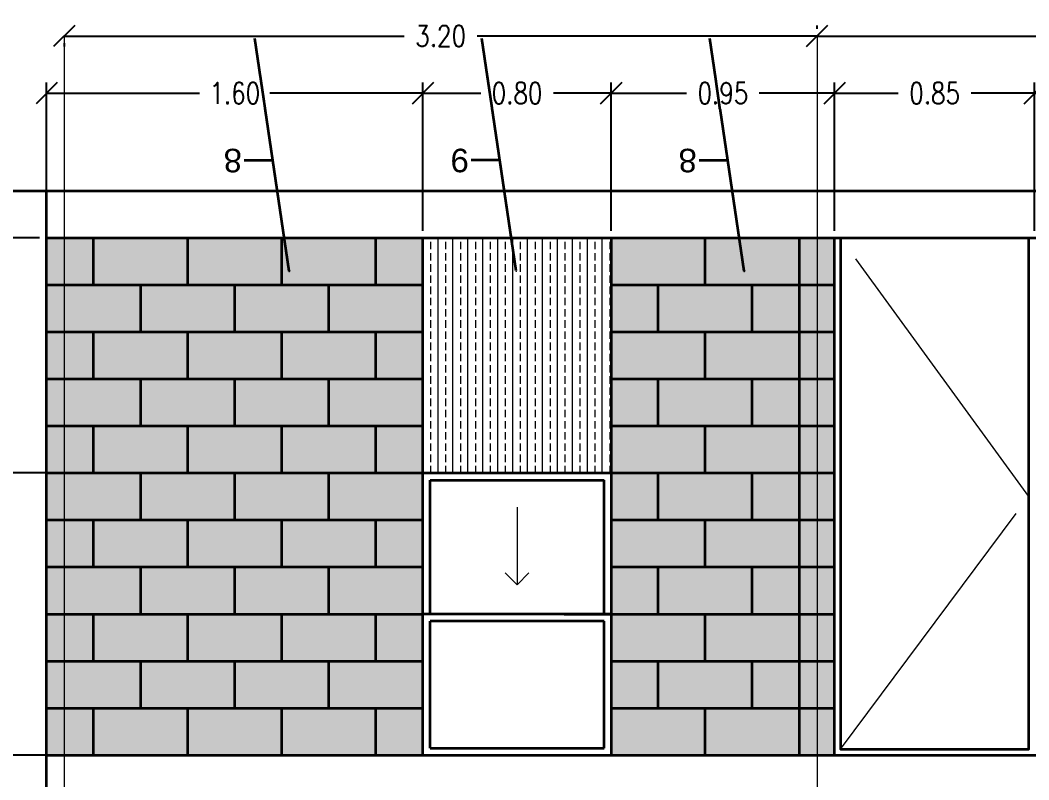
# Model space of a CAD drawing. Header units: metres. Extents: x -255 to -21, y -382 to -241.
# Drawn here: x -43.656 to -39.368, y -262.606 to -259.375 of the extents above; entities that cross this region are included whole.
import ezdxf

# ---------------------------------------------------------------- set-up
doc = ezdxf.new("R2010")
doc.units = ezdxf.units.M
doc.header["$LTSCALE"] = 5
doc.header["$MEASUREMENT"] = 0
doc.linetypes.add('CENTER2', pattern=[1.125, 0.75, -0.125, 0.125, -0.125])
doc.linetypes.add('HIDDEN', pattern=[0.375, 0.25, -0.125])
doc.layers.get('0').update_dxf_attribs({"color": 30})
for name, color, linetype, lineweight in [('A-ANNO-DIMS', 3, 'Continuous', 18), ('A-ANNO-NOTE', 7, 'Continuous', 35), ('A-ANNO-SYMB', 3, 'Continuous', 18), ('A-ANNO-TEXT', 3, 'Continuous', 18), ('A-ELEV-MBE1', 7, 'Continuous', 35), ('A-ELEV-OVHD', 3, 'HIDDEN', 18), ('A-ELEV-PATT', 8, 'Continuous', 18), ('A-SECT-MCUT', 7, 'Continuous', 35)]:
    doc.layers.add(name, color=color, linetype=linetype, lineweight=lineweight)
doc.styles.add('E-ARIAL', font='arial.ttf')
doc.styles.add('E-ROMANS', font='romans.shx', dxfattribs={"width": 0.8})
doc.dimstyles.new('E-0050_TICK_18', dxfattribs={"dimscale": 0.001, "dimtxt": 90, "dimasz": 90, "dimexe": 45, "dimexo": 30, "dimgap": 45, "dimtad": 0, "dimzin": 0, "dimdsep": 46, "dimtxsty": 'E-ROMANS', "dimblk": 'OBLIQUE', "dimcen": 45, "dimclrd": 256, "dimclre": 256, "dimclrt": 256, "dimadec": 0, "dimazin": 0, "dimtfac": 1, "dimtmove": 1, "dimatfit": 3, "dimldrblk": 'OPEN90', "dimfxl": 1, "dimtfill": 1, "dimtolj": 1, "dimtzin": 0, "dimarcsym": 0})
doc.dimstyles.new('E-0200_TICK_12', dxfattribs={"dimscale": 0.001, "dimtxt": 240, "dimasz": 240, "dimexe": 120, "dimexo": 80, "dimgap": 120, "dimtad": 0, "dimzin": 0, "dimdsep": 46, "dimtxsty": 'E-ROMANS', "dimblk": 'OBLIQUE', "dimcen": 120, "dimclrd": 256, "dimclre": 256, "dimclrt": 256, "dimadec": 0, "dimazin": 0, "dimtfac": 1, "dimtmove": 1, "dimatfit": 3, "dimldrblk": 'OPEN90', "dimfxl": 1, "dimtfill": 1, "dimtolj": 1, "dimtzin": 0, "dimlwd": -1, "dimarcsym": 0})

# ---------------------------------------------------------------- blocks, each defined once
blk = doc.blocks.new('_Oblique')
at = {"color": 0, "linetype": 'ByBlock', "lineweight": -2}
blk.add_line((-0.5, -0.5), (0.5, 0.5), dxfattribs=at)
blk = doc.blocks.new('*D421')
at = {"layer": 'A-ANNO-DIMS', "lineweight": -2, "transparency": 16777216}
for p, q in [((-44.3744, -260.154), (-44.3744, -260.064)), ((-43.5733, -260.1012), (-44.2619, -260.1012)), ((-44.2169, -260.1012), (-44.2169, -260.3012)), ((-44.2169, -260.2012), (-44.3744, -260.154)), ((-43.5733, -260.3012), (-44.2619, -260.3012))]:
    blk.add_line(p, q, dxfattribs=at)
at = {"layer": 'A-ANNO-DIMS', "lineweight": -2, "transparency": 16777216, "xscale": 0.09, "yscale": 0.09, "zscale": 0.09}
for p, rotation in [((-44.2169, -260.1012), 90), ((-44.2169, -260.3012), 270)]:
    blk.add_blockref('_Oblique', p, dxfattribs=dict(at, rotation=rotation))
at = {"layer": 'A-ANNO-DIMS', "transparency": 16777216, "insert": (-44.3744, -259.9093), "char_height": 0.09, "attachment_point": 5, "rotation": 90, "style": 'E-ROMANS', "bg_fill": 3, "box_fill_scale": 1.25, "bg_fill_color": 256, "bg_fill_true_color": 13158600, "bg_fill_transparency": 0}
blk.add_mtext('\\A1;0.20', dxfattribs=at)
blk = doc.blocks.new('_Open90')
at = {"color": 0, "linetype": 'ByBlock', "lineweight": -2}
for p, q in [((-0.5, 0.5), (0, 0)), ((0, 0), (-1, 0)), ((0, 0), (-0.5, -0.5))]:
    blk.add_line(p, q, dxfattribs=at)
blk = doc.blocks.new('*D422')
at = {"layer": 'A-ANNO-DIMS', "lineweight": -2, "transparency": 16777216}
for p, q in [((-43.5733, -260.3012), (-44.2619, -260.3012)), ((-44.2169, -260.3012), (-44.2169, -261.2465)), ((-44.2169, -262.5012), (-44.2169, -261.5559)), ((-43.5733, -262.5012), (-44.2619, -262.5012))]:
    blk.add_line(p, q, dxfattribs=at)
at = {"layer": 'A-ANNO-DIMS', "lineweight": -2, "transparency": 16777216, "xscale": 0.09, "yscale": 0.09, "zscale": 0.09}
for p, rotation in [((-44.2169, -260.3012), 90), ((-44.2169, -262.5012), 270)]:
    blk.add_blockref('_Oblique', p, dxfattribs=dict(at, rotation=rotation))
at = {"layer": 'A-ANNO-DIMS', "transparency": 16777216, "insert": (-44.2169, -261.4012), "char_height": 0.09, "attachment_point": 5, "rotation": 90, "style": 'E-ROMANS', "bg_fill": 3, "box_fill_scale": 1.25, "bg_fill_color": 256, "bg_fill_true_color": 13158600, "bg_fill_transparency": 0}
blk.add_mtext('\\A1;2.20', dxfattribs=at)
blk = doc.blocks.new('*D423')
at = {"layer": 'A-ANNO-DIMS', "lineweight": -2, "transparency": 16777216}
for p, q in [((-43.5733, -262.5012), (-44.2619, -262.5012)), ((-44.2169, -262.5012), (-44.2169, -262.5465)), ((-44.2169, -262.9012), (-44.2169, -262.8559)), ((-43.5733, -262.9012), (-44.2619, -262.9012))]:
    blk.add_line(p, q, dxfattribs=at)
at = {"layer": 'A-ANNO-DIMS', "lineweight": -2, "transparency": 16777216, "xscale": 0.09, "yscale": 0.09, "zscale": 0.09}
for p, rotation in [((-44.2169, -262.5012), 90), ((-44.2169, -262.9012), 270)]:
    blk.add_blockref('_Oblique', p, dxfattribs=dict(at, rotation=rotation))
at = {"layer": 'A-ANNO-DIMS', "transparency": 16777216, "insert": (-44.2169, -262.7012), "char_height": 0.09, "attachment_point": 5, "rotation": 90, "style": 'E-ROMANS', "bg_fill": 3, "box_fill_scale": 1.25, "bg_fill_color": 256, "bg_fill_true_color": 13158600, "bg_fill_transparency": 0}
blk.add_mtext('\\A1;0.40', dxfattribs=at)
blk = doc.blocks.new('*D431')
at = {"layer": 'A-ANNO-DIMS', "lineweight": -2, "transparency": 16777216}
for p, q in [((-40.2683, -259.4128), (-40.2683, -259.3978)), ((-40.2683, -259.4428), (-38.823, -259.4428)), ((-37.0683, -259.4428), (-38.5136, -259.4428)), ((-37.0683, -259.4728), (-37.0683, -259.4878))]:
    blk.add_line(p, q, dxfattribs=at)
at = {"layer": 'A-ANNO-DIMS', "lineweight": -2, "transparency": 16777216, "xscale": 0.09, "yscale": 0.09, "zscale": 0.09, "rotation": 180}
blk.add_blockref('_Oblique', (-40.2683, -259.4428), dxfattribs=at)
at = {"layer": 'A-ANNO-DIMS', "lineweight": -2, "transparency": 16777216, "xscale": 0.09, "yscale": 0.09, "zscale": 0.09}
blk.add_blockref('_Oblique', (-37.0683, -259.4428), dxfattribs=at)
at = {"layer": 'A-ANNO-DIMS', "transparency": 16777216, "insert": (-38.6683, -259.4428), "char_height": 0.09, "attachment_point": 5, "style": 'E-ROMANS', "bg_fill": 3, "box_fill_scale": 1.25, "bg_fill_color": 256, "bg_fill_true_color": 13158600, "bg_fill_transparency": 0}
blk.add_mtext('\\A1;3.20', dxfattribs=at)
blk = doc.blocks.new('*D432')
at = {"layer": 'A-ANNO-DIMS', "lineweight": -2, "transparency": 16777216}
for p, q in [((-40.2683, -259.4128), (-40.2683, -259.3978)), ((-43.4683, -259.4428), (-42.023, -259.4428)), ((-40.2683, -259.4428), (-41.7136, -259.4428)), ((-43.4683, -259.4728), (-43.4683, -259.4878))]:
    blk.add_line(p, q, dxfattribs=at)
at = {"layer": 'A-ANNO-DIMS', "lineweight": -2, "transparency": 16777216, "xscale": 0.09, "yscale": 0.09, "zscale": 0.09, "rotation": 180}
blk.add_blockref('_Oblique', (-43.4683, -259.4428), dxfattribs=at)
at = {"layer": 'A-ANNO-DIMS', "lineweight": -2, "transparency": 16777216, "xscale": 0.09, "yscale": 0.09, "zscale": 0.09}
blk.add_blockref('_Oblique', (-40.2683, -259.4428), dxfattribs=at)
at = {"layer": 'A-ANNO-DIMS', "transparency": 16777216, "insert": (-41.8683, -259.4428), "char_height": 0.09, "attachment_point": 5, "style": 'E-ROMANS', "bg_fill": 3, "box_fill_scale": 1.25, "bg_fill_color": 256, "bg_fill_true_color": 13158600, "bg_fill_transparency": 0}
blk.add_mtext('\\A1;3.20', dxfattribs=at)
blk = doc.blocks.new('*D441')
at = {"layer": 'A-ANNO-DIMS', "lineweight": -2, "transparency": 16777216}
for p, q in [((-39.3433, -260.2712), (-39.3433, -259.641)), ((-35.5433, -260.2712), (-35.5433, -259.641)), ((-39.3433, -259.686), (-37.598, -259.686)), ((-35.5433, -259.686), (-37.2886, -259.686))]:
    blk.add_line(p, q, dxfattribs=at)
at = {"layer": 'A-ANNO-DIMS', "lineweight": -2, "transparency": 16777216, "xscale": 0.09, "yscale": 0.09, "zscale": 0.09, "rotation": 180}
blk.add_blockref('_Oblique', (-39.3433, -259.686), dxfattribs=at)
at = {"layer": 'A-ANNO-DIMS', "lineweight": -2, "transparency": 16777216, "xscale": 0.09, "yscale": 0.09, "zscale": 0.09}
blk.add_blockref('_Oblique', (-35.5433, -259.686), dxfattribs=at)
at = {"layer": 'A-ANNO-DIMS', "transparency": 16777216, "insert": (-37.4433, -259.686), "char_height": 0.09, "attachment_point": 5, "style": 'E-ROMANS', "bg_fill": 3, "box_fill_scale": 1.25, "bg_fill_color": 256, "bg_fill_true_color": 13158600, "bg_fill_transparency": 0}
blk.add_mtext('\\A1;3.80', dxfattribs=at)
blk = doc.blocks.new('*D442')
at = {"layer": 'A-ANNO-DIMS', "lineweight": -2, "transparency": 16777216}
for p, q in [((-40.1933, -260.2712), (-40.1933, -259.641)), ((-39.3433, -260.2712), (-39.3433, -259.641)), ((-40.1933, -259.686), (-39.923, -259.686)), ((-39.3433, -259.686), (-39.6136, -259.686))]:
    blk.add_line(p, q, dxfattribs=at)
at = {"layer": 'A-ANNO-DIMS', "lineweight": -2, "transparency": 16777216, "xscale": 0.09, "yscale": 0.09, "zscale": 0.09, "rotation": 180}
blk.add_blockref('_Oblique', (-40.1933, -259.686), dxfattribs=at)
at = {"layer": 'A-ANNO-DIMS', "lineweight": -2, "transparency": 16777216, "xscale": 0.09, "yscale": 0.09, "zscale": 0.09}
blk.add_blockref('_Oblique', (-39.3433, -259.686), dxfattribs=at)
at = {"layer": 'A-ANNO-DIMS', "transparency": 16777216, "insert": (-39.7683, -259.686), "char_height": 0.09, "attachment_point": 5, "style": 'E-ROMANS', "bg_fill": 3, "box_fill_scale": 1.25, "bg_fill_color": 256, "bg_fill_true_color": 13158600, "bg_fill_transparency": 0}
blk.add_mtext('\\A1;0.85', dxfattribs=at)
blk = doc.blocks.new('*D443')
at = {"layer": 'A-ANNO-DIMS', "lineweight": -2, "transparency": 16777216}
for p, q in [((-41.1433, -260.2712), (-41.1433, -259.641)), ((-40.1933, -260.2712), (-40.1933, -259.641)), ((-41.1433, -259.686), (-40.823, -259.686)), ((-40.1933, -259.686), (-40.5136, -259.686))]:
    blk.add_line(p, q, dxfattribs=at)
at = {"layer": 'A-ANNO-DIMS', "lineweight": -2, "transparency": 16777216, "xscale": 0.09, "yscale": 0.09, "zscale": 0.09, "rotation": 180}
blk.add_blockref('_Oblique', (-41.1433, -259.686), dxfattribs=at)
at = {"layer": 'A-ANNO-DIMS', "lineweight": -2, "transparency": 16777216, "xscale": 0.09, "yscale": 0.09, "zscale": 0.09}
blk.add_blockref('_Oblique', (-40.1933, -259.686), dxfattribs=at)
at = {"layer": 'A-ANNO-DIMS', "transparency": 16777216, "insert": (-40.6683, -259.686), "char_height": 0.09, "attachment_point": 5, "style": 'E-ROMANS', "bg_fill": 3, "box_fill_scale": 1.25, "bg_fill_color": 256, "bg_fill_true_color": 13158600, "bg_fill_transparency": 0}
blk.add_mtext('\\A1;0.95', dxfattribs=at)
blk = doc.blocks.new('*D444')
at = {"layer": 'A-ANNO-DIMS', "lineweight": -2, "transparency": 16777216}
for p, q in [((-41.9433, -260.2712), (-41.9433, -259.641)), ((-41.1433, -260.2712), (-41.1433, -259.641)), ((-41.9433, -259.686), (-41.698, -259.686)), ((-41.1433, -259.686), (-41.3886, -259.686))]:
    blk.add_line(p, q, dxfattribs=at)
at = {"layer": 'A-ANNO-DIMS', "lineweight": -2, "transparency": 16777216, "xscale": 0.09, "yscale": 0.09, "zscale": 0.09, "rotation": 180}
blk.add_blockref('_Oblique', (-41.9433, -259.686), dxfattribs=at)
at = {"layer": 'A-ANNO-DIMS', "lineweight": -2, "transparency": 16777216, "xscale": 0.09, "yscale": 0.09, "zscale": 0.09}
blk.add_blockref('_Oblique', (-41.1433, -259.686), dxfattribs=at)
at = {"layer": 'A-ANNO-DIMS', "transparency": 16777216, "insert": (-41.5433, -259.686), "char_height": 0.09, "attachment_point": 5, "style": 'E-ROMANS', "bg_fill": 3, "box_fill_scale": 1.25, "bg_fill_color": 256, "bg_fill_true_color": 13158600, "bg_fill_transparency": 0}
blk.add_mtext('\\A1;0.80', dxfattribs=at)
blk = doc.blocks.new('*D445')
at = {"layer": 'A-ANNO-DIMS', "lineweight": -2, "transparency": 16777216}
for p, q in [((-43.5433, -260.2712), (-43.5433, -259.641)), ((-41.9433, -260.2712), (-41.9433, -259.641)), ((-43.5433, -259.686), (-42.8928, -259.686)), ((-41.9433, -259.686), (-42.5937, -259.686))]:
    blk.add_line(p, q, dxfattribs=at)
at = {"layer": 'A-ANNO-DIMS', "lineweight": -2, "transparency": 16777216, "xscale": 0.09, "yscale": 0.09, "zscale": 0.09, "rotation": 180}
blk.add_blockref('_Oblique', (-43.5433, -259.686), dxfattribs=at)
at = {"layer": 'A-ANNO-DIMS', "lineweight": -2, "transparency": 16777216, "xscale": 0.09, "yscale": 0.09, "zscale": 0.09}
blk.add_blockref('_Oblique', (-41.9433, -259.686), dxfattribs=at)
at = {"layer": 'A-ANNO-DIMS', "transparency": 16777216, "insert": (-42.7433, -259.686), "char_height": 0.09, "attachment_point": 5, "style": 'E-ROMANS', "bg_fill": 3, "box_fill_scale": 1.25, "bg_fill_color": 256, "bg_fill_true_color": 13158600, "bg_fill_transparency": 0}
blk.add_mtext('\\A1;1.60', dxfattribs=at)
blk = doc.blocks.new('*D341')
at = {"layer": 'A-ANNO-DIMS', "lineweight": -2, "transparency": 16777216}
for p, q in [((-44.0835, -260.154), (-44.0835, -260.064)), ((-43.5733, -260.1012), (-43.971, -260.1012)), ((-43.926, -260.1012), (-43.926, -260.3012)), ((-43.926, -260.2012), (-44.0835, -260.154)), ((-43.5733, -260.3012), (-43.971, -260.3012))]:
    blk.add_line(p, q, dxfattribs=at)
at = {"layer": 'A-ANNO-DIMS', "lineweight": -2, "transparency": 16777216, "xscale": 0.09, "yscale": 0.09, "zscale": 0.09}
for p, rotation in [((-43.926, -260.1012), 90), ((-43.926, -260.3012), 270)]:
    blk.add_blockref('_Oblique', p, dxfattribs=dict(at, rotation=rotation))
at = {"layer": 'A-ANNO-DIMS', "transparency": 16777216, "insert": (-44.0835, -259.9093), "char_height": 0.09, "attachment_point": 5, "rotation": 90, "style": 'E-ROMANS', "bg_fill": 3, "box_fill_scale": 1.25, "bg_fill_color": 256, "bg_fill_true_color": 13158600, "bg_fill_transparency": 0}
blk.add_mtext('\\A1;0.20', dxfattribs=at)
blk = doc.blocks.new('*D342')
at = {"layer": 'A-ANNO-DIMS', "lineweight": -2, "transparency": 16777216}
for p, q in [((-43.5733, -260.3012), (-43.971, -260.3012)), ((-43.926, -260.3012), (-43.926, -260.6517)), ((-43.926, -261.3012), (-43.926, -260.9508)), ((-41.973, -261.3012), (-43.971, -261.3012))]:
    blk.add_line(p, q, dxfattribs=at)
at = {"layer": 'A-ANNO-DIMS', "lineweight": -2, "transparency": 16777216, "xscale": 0.09, "yscale": 0.09, "zscale": 0.09}
for p, rotation in [((-43.926, -260.3012), 90), ((-43.926, -261.3012), 270)]:
    blk.add_blockref('_Oblique', p, dxfattribs=dict(at, rotation=rotation))
at = {"layer": 'A-ANNO-DIMS', "transparency": 16777216, "insert": (-43.926, -260.8012), "char_height": 0.09, "attachment_point": 5, "rotation": 90, "style": 'E-ROMANS', "bg_fill": 3, "box_fill_scale": 1.25, "bg_fill_color": 256, "bg_fill_true_color": 13158600, "bg_fill_transparency": 0}
blk.add_mtext('\\A1;1.00', dxfattribs=at)
blk = doc.blocks.new('*D555')
at = {"layer": 'A-ANNO-DIMS', "lineweight": -2, "transparency": 16777216}
for p, q in [((-41.973, -261.3012), (-43.971, -261.3012)), ((-43.926, -261.3012), (-43.926, -261.7517)), ((-43.926, -262.5012), (-43.926, -262.0508)), ((-41.9733, -262.5012), (-43.971, -262.5012))]:
    blk.add_line(p, q, dxfattribs=at)
at = {"layer": 'A-ANNO-DIMS', "lineweight": -2, "transparency": 16777216, "xscale": 0.09, "yscale": 0.09, "zscale": 0.09}
for p, rotation in [((-43.926, -261.3012), 90), ((-43.926, -262.5012), 270)]:
    blk.add_blockref('_Oblique', p, dxfattribs=dict(at, rotation=rotation))
at = {"layer": 'A-ANNO-DIMS', "transparency": 16777216, "insert": (-43.926, -261.9012), "char_height": 0.09, "attachment_point": 5, "rotation": 90, "style": 'E-ROMANS', "bg_fill": 3, "box_fill_scale": 1.25, "bg_fill_color": 256, "bg_fill_true_color": 13158600, "bg_fill_transparency": 0}
blk.add_mtext('\\A1;1.20', dxfattribs=at)
blk = doc.blocks.new('*D556')
at = {"layer": 'A-ANNO-DIMS', "lineweight": -2, "transparency": 16777216}
for p, q in [((-41.9733, -262.5012), (-43.971, -262.5012)), ((-43.926, -262.5012), (-43.926, -262.5465)), ((-43.926, -262.9012), (-43.926, -262.8559)), ((-43.5733, -262.9012), (-43.971, -262.9012))]:
    blk.add_line(p, q, dxfattribs=at)
at = {"layer": 'A-ANNO-DIMS', "lineweight": -2, "transparency": 16777216, "xscale": 0.09, "yscale": 0.09, "zscale": 0.09}
for p, rotation in [((-43.926, -262.5012), 90), ((-43.926, -262.9012), 270)]:
    blk.add_blockref('_Oblique', p, dxfattribs=dict(at, rotation=rotation))
at = {"layer": 'A-ANNO-DIMS', "transparency": 16777216, "insert": (-43.926, -262.7012), "char_height": 0.09, "attachment_point": 5, "rotation": 90, "style": 'E-ROMANS', "bg_fill": 3, "box_fill_scale": 1.25, "bg_fill_color": 256, "bg_fill_true_color": 13158600, "bg_fill_transparency": 0}
blk.add_mtext('\\A1;0.40', dxfattribs=at)

msp = doc.modelspace()

# ---------------------------------------------------------------- linework, layer by layer
at = {"layer": 'A-ANNO-SYMB', "linetype": 'CENTER2'}
for p, q in [((-43.4683, -259.4428), (-43.4683, -270.5982)), ((-40.2683, -259.4428), (-40.2683, -270.5982))]:
    msp.add_line(p, q, dxfattribs=at)
at = {"layer": 'A-ELEV-MBE1'}
for p, q in [((-43.5433, -260.3012), (-43.5433, -260.1012)), ((-43.5433, -267.9421), (-43.5433, -260.3012)), ((-43.5433, -260.3012), (-37.1433, -260.3012)), ((-43.3433, -260.5012), (-43.3433, -260.3012)), ((-42.9433, -260.5012), (-42.9433, -260.3012)), ((-42.5433, -260.5012), (-42.5433, -260.3012)), ((-42.1433, -260.5012), (-42.1433, -260.3012)), ((-41.9433, -262.5012), (-41.9433, -260.3012)), ((-41.1433, -260.3012), (-41.1433, -262.5012)), ((-40.7433, -260.5012), (-40.7433, -260.3012)), ((-40.3433, -262.5012), (-40.3433, -260.3012)), ((-40.1933, -262.5012), (-40.1933, -260.3012)), ((-43.5433, -260.5012), (-41.9433, -260.5012)), ((-43.1433, -260.7012), (-43.1433, -260.5012)), ((-42.7433, -260.7012), (-42.7433, -260.5012)), ((-42.3433, -260.7012), (-42.3433, -260.5012)), ((-41.1433, -260.5012), (-40.1933, -260.5012)), ((-40.9433, -260.7012), (-40.9433, -260.5012)), ((-40.5433, -260.7012), (-40.5433, -260.5012)), ((-43.5433, -260.7012), (-41.9433, -260.7012)), ((-43.3433, -260.9012), (-43.3433, -260.7012)), ((-42.9433, -260.9012), (-42.9433, -260.7012)), ((-42.5433, -260.9012), (-42.5433, -260.7012)), ((-42.1433, -260.9012), (-42.1433, -260.7012)), ((-41.1433, -260.7012), (-40.1933, -260.7012)), ((-40.7433, -260.9012), (-40.7433, -260.7012)), ((-43.5433, -260.9012), (-41.9433, -260.9012)), ((-43.1433, -261.1012), (-43.1433, -260.9012)), ((-42.7433, -261.1012), (-42.7433, -260.9012)), ((-42.3433, -261.1012), (-42.3433, -260.9012)), ((-41.1433, -260.9012), (-40.1933, -260.9012)), ((-40.9433, -261.1012), (-40.9433, -260.9012)), ((-40.5433, -261.1012), (-40.5433, -260.9012)), ((-43.5433, -261.1012), (-41.9433, -261.1012)), ((-43.3433, -261.3012), (-43.3433, -261.1012)), ((-42.9433, -261.3012), (-42.9433, -261.1012)), ((-42.5433, -261.3012), (-42.5433, -261.1012)), ((-42.1433, -261.3012), (-42.1433, -261.1012)), ((-41.1433, -261.1012), (-40.1933, -261.1012)), ((-40.7433, -261.3012), (-40.7433, -261.1012)), ((-43.5433, -261.3012), (-41.9433, -261.3012)), ((-43.1433, -261.5012), (-43.1433, -261.3012)), ((-42.7433, -261.5012), (-42.7433, -261.3012)), ((-42.3433, -261.5012), (-42.3433, -261.3012)), ((-41.9433, -261.3012), (-41.1433, -261.3012)), ((-41.9133, -261.3312), (-41.1733, -261.3312)), ((-41.9133, -261.9012), (-41.9133, -261.3312)), ((-41.1733, -261.9012), (-41.1733, -261.3312)), ((-41.1433, -261.3012), (-40.1933, -261.3012)), ((-40.9433, -261.5012), (-40.9433, -261.3012)), ((-40.5433, -261.5012), (-40.5433, -261.3012)), ((-43.5433, -261.5012), (-41.9433, -261.5012)), ((-43.3433, -261.7012), (-43.3433, -261.5012)), ((-42.9433, -261.7012), (-42.9433, -261.5012)), ((-42.5433, -261.7012), (-42.5433, -261.5012)), ((-42.1433, -261.7012), (-42.1433, -261.5012)), ((-41.1433, -261.5012), (-40.1933, -261.5012)), ((-40.7433, -261.7012), (-40.7433, -261.5012)), ((-43.5433, -261.7012), (-41.9433, -261.7012)), ((-43.1433, -261.9012), (-43.1433, -261.7012)), ((-42.7433, -261.9012), (-42.7433, -261.7012)), ((-42.3433, -261.9012), (-42.3433, -261.7012)), ((-41.1433, -261.7012), (-40.1933, -261.7012)), ((-40.9433, -261.9012), (-40.9433, -261.7012)), ((-40.5433, -261.9012), (-40.5433, -261.7012)), ((-43.5433, -261.9012), (-41.9433, -261.9012)), ((-43.3433, -262.1012), (-43.3433, -261.9012)), ((-42.9433, -262.1012), (-42.9433, -261.9012)), ((-42.5433, -262.1012), (-42.5433, -261.9012)), ((-42.1433, -262.1012), (-42.1433, -261.9012)), ((-41.9133, -262.4712), (-41.9133, -261.9312)), ((-41.3433, -261.9012), (-40.1933, -261.9012)), ((-41.1733, -262.4712), (-41.1733, -261.9312)), ((-40.7433, -262.1012), (-40.7433, -261.9012)), ((-43.5433, -262.1012), (-41.9433, -262.1012)), ((-43.1433, -262.3012), (-43.1433, -262.1012)), ((-42.7433, -262.3012), (-42.7433, -262.1012)), ((-42.3433, -262.3012), (-42.3433, -262.1012)), ((-41.1433, -262.1012), (-40.1933, -262.1012)), ((-40.9433, -262.3012), (-40.9433, -262.1012)), ((-40.5433, -262.3012), (-40.5433, -262.1012)), ((-43.5433, -262.3012), (-41.9433, -262.3012)), ((-43.3433, -262.5012), (-43.3433, -262.3012)), ((-42.9433, -262.5012), (-42.9433, -262.3012)), ((-42.5433, -262.5012), (-42.5433, -262.3012)), ((-42.1433, -262.5012), (-42.1433, -262.3012)), ((-41.1433, -262.3012), (-40.1933, -262.3012)), ((-40.7433, -262.5012), (-40.7433, -262.3012)), ((-41.9133, -262.4712), (-41.1733, -262.4712)), ((-43.5433, -262.5012), (-37.1433, -262.5012))]:
    msp.add_line(p, q, dxfattribs=at)
for points in [[(-40.1683, -260.3012), (-40.1683, -262.4762), (-39.3683, -262.4762), (-39.3683, -260.3012)], [(-41.1433, -261.9012), (-41.9433, -261.9012)], [(-41.1733, -261.9312), (-41.9133, -261.9312)]]:
    msp.add_lwpolyline(points, dxfattribs=at)
at = {"layer": 'A-ELEV-OVHD', "linetype": 'HIDDEN'}
for p, q in [((-39.3683, -261.4012), (-40.1683, -260.3012)), ((-40.1683, -262.4762), (-39.3683, -261.4012))]:
    msp.add_line(p, q, dxfattribs=at)
at = {"layer": 'A-ELEV-OVHD'}
for points in [[(-41.5433, -261.4461), (-41.5433, -261.7766)], [(-41.5933, -261.7266), (-41.5433, -261.7766)], [(-41.4933, -261.7266), (-41.5433, -261.7766)]]:
    msp.add_lwpolyline(points, dxfattribs=at)
at = {"layer": 'A-SECT-MCUT'}
msp.add_line((-46.106, -260.1012), (-21.2451, -260.1012), dxfattribs=at)

# ---------------------------------------------------------------- next in the draw order: dimensions: what is measured, and where the dimension line sits
at = {"layer": 'A-ANNO-DIMS'}
for base, p1, p2, angle, picture, middle in [((-40.2683, -259.4428), (-37.0683, -259.4428), (-40.2683, -259.4428), 180, '*D431', (-38.6683, -259.4428)), ((-39.3433, -259.686), (-35.5433, -260.3012), (-39.3433, -260.3012), 180, '*D441', (-37.4433, -259.686)), ((-44.2169, -260.3012), (-43.5433, -260.1012), (-43.5433, -260.3012), 270, '*D421', (-44.3744, -260.019))]:
    dim = msp.add_linear_dim(base=base, p1=p1, p2=p2, angle=angle, dimstyle='E-0050_TICK_18', dxfattribs=at)
    dim.commit()
    dim.dimension.update_dxf_attribs({"geometry": picture, "text_midpoint": middle})

# ---------------------------------------------------------------- next in the draw order: dimensions: what is measured, and where the dimension line sits
for base, p1, p2, angle, picture, middle in [((-43.4683, -259.4428), (-40.2683, -259.4428), (-43.4683, -259.4428), 180, '*D432', (-41.8683, -259.4428)), ((-40.1933, -259.686), (-39.3433, -260.3012), (-40.1933, -260.3012), 180, '*D442', (-39.7683, -259.686)), ((-44.2169, -262.5012), (-43.5433, -260.3012), (-43.5433, -262.5012), 270, '*D422', (-44.2169, -261.4012))]:
    dim = msp.add_linear_dim(base=base, p1=p1, p2=p2, angle=angle, dimstyle='E-0050_TICK_18', dxfattribs=at)
    dim.commit()
    dim.dimension.update_dxf_attribs({"geometry": picture, "text_midpoint": middle})

# ---------------------------------------------------------------- next in the draw order: dimensions: what is measured, and where the dimension line sits
for base, p1, p2, angle, picture, middle in [((-41.1433, -259.686), (-40.1933, -260.3012), (-41.1433, -260.3012), 180, '*D443', (-40.6683, -259.686)), ((-44.2169, -262.9012), (-43.5433, -262.5012), (-43.5433, -262.9012), 270, '*D423', (-44.2169, -262.7012))]:
    dim = msp.add_linear_dim(base=base, p1=p1, p2=p2, angle=angle, dimstyle='E-0050_TICK_18', dxfattribs=at)
    dim.commit()
    dim.dimension.update_dxf_attribs({"geometry": picture, "text_midpoint": middle})

# ---------------------------------------------------------------- next in the draw order: texts
at = {"layer": 'A-ANNO-TEXT', "insert": (-40.7794, -259.9717), "char_height": 0.1, "attachment_point": 4, "rotation": 180, "style": 'E-ARIAL'}
msp.add_mtext('8', dxfattribs=at)

# ---------------------------------------------------------------- next in the draw order: dimensions: what is measured, and where the dimension line sits
at = {"layer": 'A-ANNO-DIMS'}
dim = msp.add_linear_dim(base=(-41.9433, -259.686), p1=(-41.1433, -260.3012), p2=(-41.9433, -260.3012), angle=180, dimstyle='E-0050_TICK_18', dxfattribs=at)
dim.commit()
dim.dimension.update_dxf_attribs({"geometry": '*D444', "text_midpoint": (-41.5433, -259.686)})

# ---------------------------------------------------------------- next in the draw order: leaders
at = {"layer": 'A-ANNO-NOTE'}
msp.add_leader([(-40.5785, -260.4424), (-40.6479, -259.9717), (-40.7691, -259.9717)], dimstyle='E-0200_TICK_12', override={"dimasz": 0.2, "dimgap": 0.8, "dimtad": 0, "dimldrblk": 'Open90'}, dxfattribs=at)

# ---------------------------------------------------------------- next in the draw order: texts
at = {"layer": 'A-ANNO-TEXT', "insert": (-41.7483, -259.9714), "char_height": 0.1, "attachment_point": 4, "rotation": 180, "style": 'E-ARIAL'}
msp.add_mtext('9', dxfattribs=at)

# ---------------------------------------------------------------- next in the draw order: dimensions: what is measured, and where the dimension line sits
at = {"layer": 'A-ANNO-DIMS'}
dim = msp.add_linear_dim(base=(-43.5433, -259.686), p1=(-41.9433, -260.3012), p2=(-43.5433, -260.3012), angle=180, dimstyle='E-0050_TICK_18', dxfattribs=at)
dim.commit()
dim.dimension.update_dxf_attribs({"geometry": '*D445', "text_midpoint": (-42.7433, -259.686)})

# ---------------------------------------------------------------- next in the draw order: leaders
at = {"layer": 'A-ANNO-NOTE'}
msp.add_leader([(-41.5475, -260.4421), (-41.6169, -259.9714), (-41.738, -259.9714)], dimstyle='E-0200_TICK_12', override={"dimasz": 0.2, "dimgap": 0.8, "dimtad": 0, "dimldrblk": 'Open90'}, dxfattribs=at)

# ---------------------------------------------------------------- next in the draw order: hatches: boundary and pattern name
at = {"layer": 'A-ELEV-PATT'}
h = msp.add_hatch(dxfattribs=at)
h.set_pattern_fill('DOTS', color=256, scale=0.025, style=0)
h.set_pattern_definition([(180, (0, 0), (-0.01984375, -0.0396875), [0, -0.0396875])])
h.paths.add_polyline_path([(-41.1433, -262.5012), (-40.1933, -262.5012), (-40.1933, -260.3012), (-41.1433, -260.3012)])
h.paths.add_polyline_path([(-43.5433, -262.5012), (-41.9433, -262.5012), (-41.9433, -260.3012), (-43.5433, -260.3012)])
h = msp.add_hatch(dxfattribs=at)
h.set_pattern_fill('BRASS', color=256, scale=0.01, angle=90, style=0)
h.set_pattern_definition([(270, (-15.4, 0), (0.0635, -1e-17), []), (270, (-15.36825, -6e-18), (0.0635, -1e-17), [0.03175, -0.015875])])
h.paths.add_polyline_path([(-41.9433, -261.3012), (-41.1433, -261.3012), (-41.1433, -260.3012), (-41.9433, -260.3012)])

# ---------------------------------------------------------------- next in the draw order: texts
at = {"layer": 'A-ANNO-TEXT', "insert": (-42.7131, -259.9717), "char_height": 0.1, "attachment_point": 4, "rotation": 180, "style": 'E-ARIAL'}
msp.add_mtext('8', dxfattribs=at)

# ---------------------------------------------------------------- next in the draw order: dimensions: what is measured, and where the dimension line sits
at = {"layer": 'A-ANNO-DIMS'}
dim = msp.add_linear_dim(base=(-43.926, -260.3012), p1=(-43.5433, -260.1012), p2=(-43.5433, -260.3012), angle=270, dimstyle='E-0050_TICK_18', dxfattribs=at)
dim.commit()
dim.dimension.update_dxf_attribs({"geometry": '*D341', "text_midpoint": (-44.0835, -260.019)})

# ---------------------------------------------------------------- next in the draw order: dimensions: what is measured, and where the dimension line sits
dim = msp.add_linear_dim(base=(-43.926, -261.3012), p1=(-43.5433, -260.3012), p2=(-41.943, -261.3012), angle=270, dimstyle='E-0050_TICK_18', dxfattribs=at)
dim.commit()
dim.dimension.update_dxf_attribs({"geometry": '*D342', "text_midpoint": (-43.926, -260.8012)})

# ---------------------------------------------------------------- next in the draw order: dimensions: what is measured, and where the dimension line sits
dim = msp.add_linear_dim(base=(-43.926, -262.5012), p1=(-41.943, -261.3012), p2=(-41.9433, -262.5012), angle=270, dimstyle='E-0050_TICK_18', dxfattribs=at)
dim.commit()
dim.dimension.update_dxf_attribs({"geometry": '*D555', "text_midpoint": (-43.926, -261.9012)})

# ---------------------------------------------------------------- next in the draw order: leaders
at = {"layer": 'A-ANNO-NOTE'}
msp.add_leader([(-42.5123, -260.4424), (-42.5817, -259.9717), (-42.7028, -259.9717)], dimstyle='E-0200_TICK_12', override={"dimasz": 0.2, "dimgap": 0.8, "dimtad": 0, "dimldrblk": 'Open90'}, dxfattribs=at)

# ---------------------------------------------------------------- next in the draw order: dimensions: what is measured, and where the dimension line sits
at = {"layer": 'A-ANNO-DIMS'}
dim = msp.add_linear_dim(base=(-43.926, -262.9012), p1=(-41.9433, -262.5012), p2=(-43.5433, -262.9012), angle=270, dimstyle='E-0050_TICK_18', dxfattribs=at)
dim.commit()
dim.dimension.update_dxf_attribs({"geometry": '*D556', "text_midpoint": (-43.926, -262.7012)})

doc.saveas('drawing.dxf')
